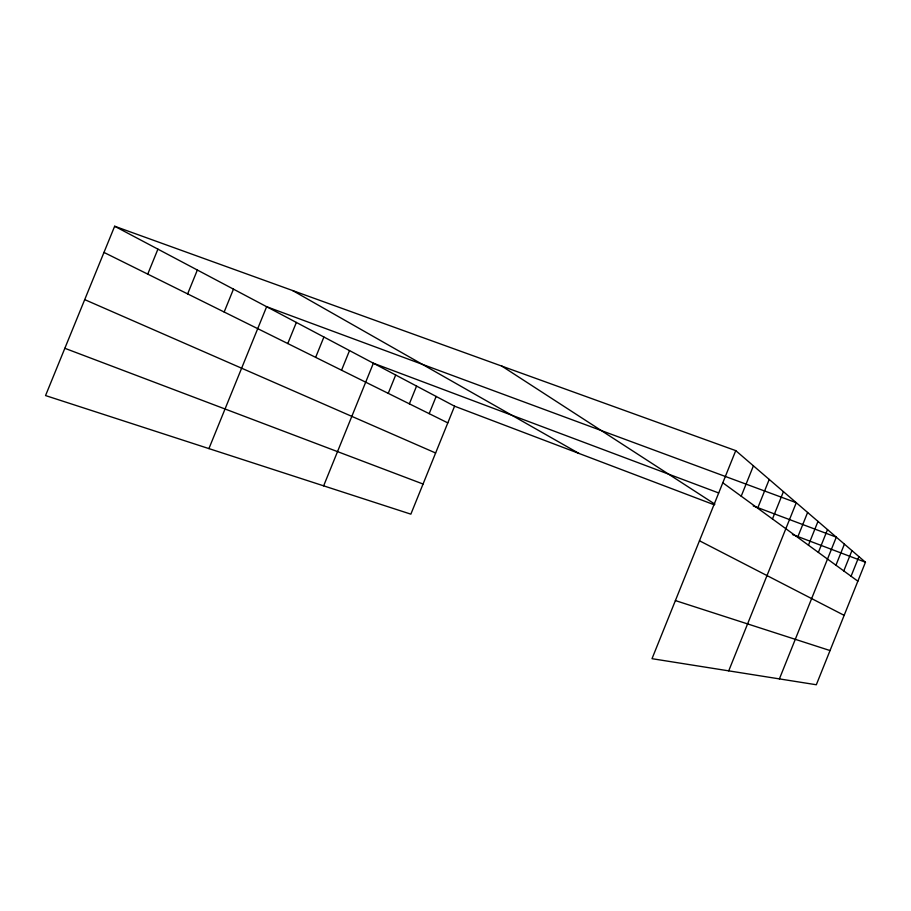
<?xml version="1.0" encoding="UTF-8"?>
<svg xmlns="http://www.w3.org/2000/svg" width="911" height="911" viewBox="0 0 911 911"><rect width="100%" height="100%" fill="white"/><g stroke="black" fill="none" stroke-linecap="round" stroke-linejoin="round"><path stroke-width="1.37" d="M735.746 450.626L865.45 562.235L816.324 684.753L652.014 658.687L735.746 450.626L114.661 226.247L45.55 395.568L410.861 514.157L454.566 406.192L114.661 226.247M741.212 496.188L753.42 465.84M757.667 508.179L769.226 479.437M772.46 518.963L783.437 491.655M728.72 670.849L796.282 502.713L266.638 306.711L208.926 448.599M797.637 537.308L807.613 512.472M808.444 545.177L817.987 521.399M818.363 552.408L827.518 529.598M779.406 678.889L836.298 537.148L753.226 505.935M835.945 565.219L844.406 544.14M843.78 570.935L851.933 550.608M851.068 576.242L858.925 556.632M287.774 343.549L296.36 322.437M315.65 357.363L323.906 337.024M341.557 370.208L349.517 350.587M323.644 485.836L373.385 363.216L718.654 492.953M388.245 393.358L395.681 375.025M409.369 403.835L416.566 386.07M429.183 413.651L436.153 396.444M147.741 274.12L157.922 249.147M187.632 293.9L197.357 270.032M224.163 312.006L233.467 289.14M675.393 600.577L830.035 650.556M64.852 348.298L423.057 484.026M454.566 406.192L714.292 504.831M792.445 534.518L865.45 562.235M84.712 299.628L435.617 452.995M103.979 252.427L447.802 422.886M699.466 540.77L844.155 615.346M292.636 290.552L579.043 453.473M501.87 366.131L714.907 504.17M722.799 482.773L857.855 581.184"/></g></svg>
